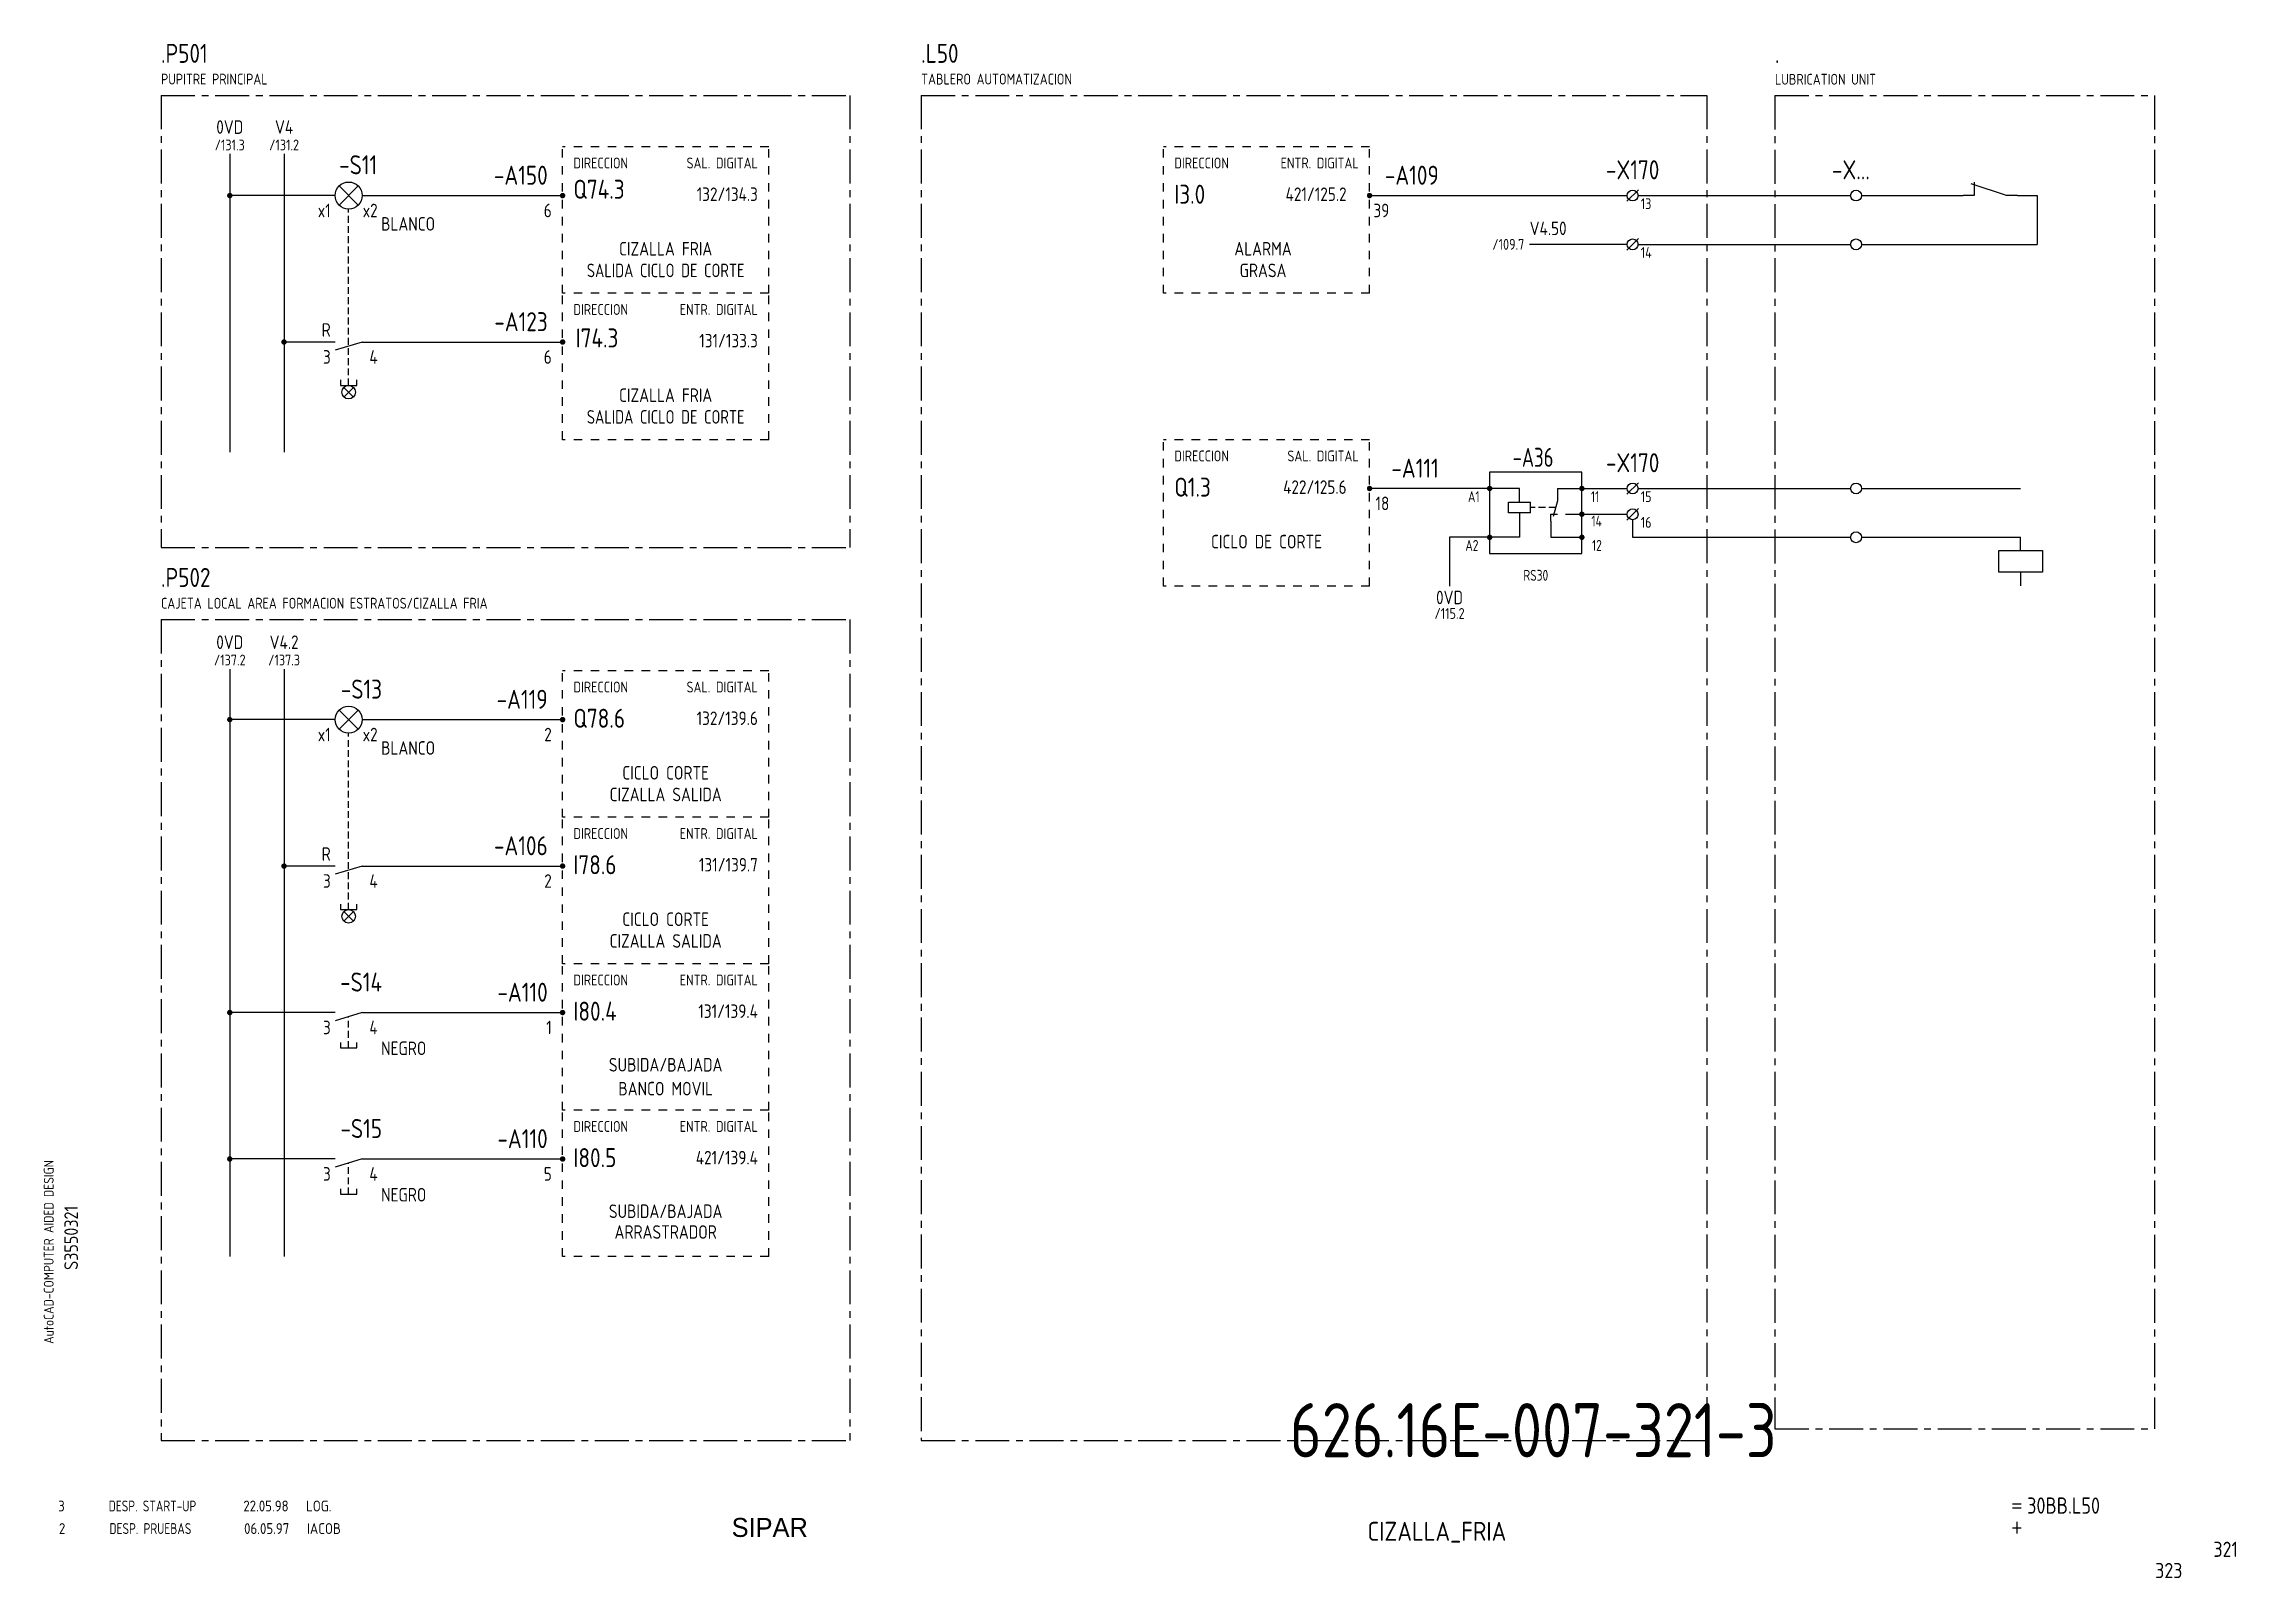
# Model space of a CAD drawing. Extents: x 10 to 414, y 6 to 288.
import ezdxf
from ezdxf.enums import TextEntityAlignment as Align

# ---------------------------------------------------------------- set-up
doc = ezdxf.new("R2010")
doc.units = 0
doc.header["$LTSCALE"] = 5
doc.header["$MEASUREMENT"] = 0
for name, pattern in [('CENTER', [2, 1.25, -0.25, 0.25, -0.25]), ('HIDDEN', [0.375, 0.25, -0.125]), ('HIDDEN1', [0.625, 0.3125, -0.3125])]:
    doc.linetypes.add(name, pattern=pattern)
doc.layers.get('0').update_dxf_attribs({"linetype": 'CONTINUOUS'})
doc.layers.add('CART', color=7, linetype='CONTINUOUS')
doc.styles.add('DIN', font='DIN.shx', dxfattribs={"width": 0.85})
doc.styles.add('N', font='ROMANS', dxfattribs={"width": 0.85, "height": 3})
doc.styles.add('SIMPLEX', font='SIMPLEX', dxfattribs={"width": 0.85})
doc.styles.add('X', font='UNIV.SHX', dxfattribs={"height": 3.5})

# ---------------------------------------------------------------- blocks, each defined once
blk = doc.blocks.new('B5-3')
at = {"linetype": 'Continuous', "const_width": 0.5}
blk.add_lwpolyline([(-0.25, 0, 1), (0.25, 0, 1)], format="xyb", close=True, dxfattribs=at)
blk = doc.blocks.new('NORMALE')
at = {"linetype": 'Continuous'}
blk.add_line((-1.06, -1.06), (1.06, 1.06), dxfattribs=at)
at = {"color": 7}
blk.add_circle((0, 0), 1, dxfattribs=at)
at = {"color": 7, "style": 'SIMPLEX', "flags": 9}
for tag, p in [('QUADRO', (-7.5, 4)), ('SEZIONE', (-7.5, 2.5)), ('NUMO', (-7.5, 1)), ('NUMM', (-7.5, -0.5)), ('NOTEM', (-7.5, -2)), ('NOTEV', (-7.5, -3.5)), ('UTENZA', (-7.5, -5)), ('RIP', (-7.5, -6.5)), ('RAGGIO', (-7.5, -8))]:
    blk.add_attdef(tag, p, '', height=1, dxfattribs=at)
at = {"color": 3, "style": 'SIMPLEX', "flags": 8}
for tag, p in [('NUMI', (1.5, 0.5)), ('MORSETTIERA', (1.5, -2.5))]:
    blk.add_attdef(tag, p, '', height=2, dxfattribs=at)
blk = doc.blocks.new('CONT2')
at = {"color": 3, "linetype": 'CENTER'}
for p, q in [((319.88, -13.03), (389.88, -13.03)), ((319.88, -13.03), (319.88, -258.84)), ((389.88, -13.03), (389.88, -258.84)), ((319.88, -258.84), (389.88, -258.84))]:
    blk.add_line(p, q, dxfattribs=at)
blk = doc.blocks.new('070203C1')
at = {"color": 0, "linetype": 'ByBlock'}
for points in [[(2.5, -2), (0, -2), (0, 0)], [(0, -10), (0, -8), (2.17, -1.5)]]:
    blk.add_lwpolyline(points, dxfattribs=at)
at = {"color": 2, "linetype": 'ByBlock', "style": 'SIMPLEX', "width": 0.85}
for tag, p in [('C1', (-1, 0)), ('C2', (-1, -12))]:
    blk.add_attdef(tag, text='', height=1.75, dxfattribs=at).set_placement(p, align=Align.RIGHT)
at = {"color": 1, "linetype": 'ByBlock', "style": 'SIMPLEX', "flags": 1}
for tag, p, height, width in [('ALIAS', (4, -4), 2.5, 0.75), ('UBIC', (4, -13), 1.5, 0.85), ('CODICE1', (4, -17), 1.5, 0.85), ('UBIC1', (4, -15), 1.5, 0.75), ('VINCOLO', (4, -21), 1.5, 0.75), ('CODICE2', (4, -19), 1.5, 0.85)]:
    blk.add_attdef(tag, p, '', height=height, dxfattribs=dict(at, width=width))
at = {"color": 1, "linetype": 'ByBlock', "style": 'SIMPLEX', "width": 0.85}
for tag, p, height in [('SIGLA', (4, -4), 2.5), ('FUNZIONE', (4, -8), 2), ('NOTE', (4, -11), 2)]:
    blk.add_attdef(tag, p, '', height=height, dxfattribs=at)
blk = doc.blocks.new('NORM')
at = {"color": 7}
blk.add_circle((1, 0), 1, dxfattribs=at)
at = {"color": 7, "style": 'SIMPLEX', "flags": 9}
for tag, p in [('QUADRO', (-6.5, 4)), ('SEZIONE', (-6.5, 2.5)), ('NUMO', (-6.5, 1)), ('NUMM', (-6.5, -0.5)), ('NOTEM', (-6.5, -2)), ('NOTEV', (-6.5, -3.5)), ('UTENZA', (-6.5, -5)), ('RIP', (-6.5, -6.5)), ('RAGGIO', (-6.5, -8))]:
    blk.add_attdef(tag, p, '', height=1, dxfattribs=at)
at = {"color": 7, "style": 'SIMPLEX', "width": 0.85, "flags": 8}
blk.add_attdef('NUMI', (2.5, 0.5), '', height=2.5, dxfattribs=at)
at = {"color": 3, "style": 'SIMPLEX', "flags": 8}
blk.add_attdef('MORSETTIERA', (2.5, -2.5), '', height=2, dxfattribs=at)
blk = doc.blocks.new('REV2')
at = {"color": 3, "style": 'DIN'}
for s, width, p in [('2', 0.9, (12.45, 13.79)), ('DESP. PRUEBAS', 0.8, (21.76, 13.79)), ('06.05.97', 0.9, (46.59, 13.79)), ('IACOB', 0.9, (58.16, 13.79))]:
    blk.add_text(s, height=2, dxfattribs=dict(at, width=width)).set_placement(p)
blk = doc.blocks.new('DESP')
at = {"color": 3, "style": 'DIN'}
for s, width, p in [('3', 0.9, (7.45, 13.02)), ('DESP. START-UP', 0.8, (16.76, 13.02)), ('22.05.98', 0.9, (41.59, 13.02)), ('LOG.', 0.9, (53.16, 13.02))]:
    blk.add_text(s, height=2, dxfattribs=dict(at, width=width)).set_placement(p)

msp = doc.modelspace()

# ---------------------------------------------------------------- linework, layer by layer
at = {"color": 3, "linetype": 'CENTER'}
for p, q in [((31.27, 279), (158.24, 279)), ((31.27, 279), (31.27, 195.63)), ((158.24, 279), (158.24, 195.63)), ((171.42, 279), (171.42, 31)), ((171.42, 279), (316.27, 279)), ((316.27, 279), (316.27, 31)), ((31.27, 195.63), (158.24, 195.63)), ((31.27, 182.38), (158.24, 182.38)), ((31.27, 182.38), (31.27, 31)), ((158.24, 182.38), (158.24, 31)), ((31.27, 31), (158.24, 31)), ((171.42, 31), (316.27, 31))]:
    msp.add_line(p, q, dxfattribs=at)
at = {"linetype": 'Continuous'}
for p, q in [((43.95, 268.22), (43.95, 213.21)), ((53.95, 268.22), (53.95, 213.21)), ((67.63, 258.76), (64.1, 262.3)), ((64.1, 258.76), (67.63, 262.3)), ((377.18, 260.53), (377.18, 251.53)), ((301.59, 251.53), (283.59, 251.53)), ((64.98, 223.39), (66.75, 225.16)), ((66.75, 223.39), (64.98, 225.16)), ((276.23, 206.53), (254.09, 206.53)), ((281.73, 204.03), (281.73, 206.53)), ((279.73, 204.03), (283.73, 204.03)), ((279.73, 202.03), (279.73, 204.03)), ((283.73, 202.03), (283.73, 204.03)), ((283.73, 202.03), (279.73, 202.03)), ((281.73, 202.03), (281.73, 200.53)), ((290.23, 201.78), (292.73, 201.78)), ((302.59, 200.78), (302.59, 197.53)), ((276.23, 197.53), (268.84, 197.53)), ((268.84, 197.53), (268.84, 188.54)), ((370.13, 195.11), (378.13, 195.11)), ((370.13, 191.11), (370.13, 195.11)), ((374.13, 195.11), (374.13, 197.56)), ((378.13, 195.11), (378.13, 191.11)), ((378.13, 191.11), (370.13, 191.11)), ((374.13, 191.11), (374.13, 188.56)), ((43.95, 173.25), (43.95, 64.92)), ((53.95, 173.25), (53.95, 64.92)), ((67.63, 162.15), (64.1, 165.68)), ((64.1, 162.15), (67.63, 165.68)), ((66.75, 126.78), (64.98, 128.54)), ((64.98, 126.78), (66.75, 128.54))]:
    msp.add_line(p, q, dxfattribs=at)
at = {"linetype": 'HIDDEN1'}
for p, q in [((105.31, 242.53), (105.31, 269.53)), ((143.31, 269.53), (105.31, 269.53)), ((143.31, 242.53), (143.31, 269.53)), ((254.09, 269.53), (216.09, 269.53)), ((216.09, 242.53), (216.09, 269.53)), ((254.09, 242.53), (254.09, 269.53)), ((105.31, 215.53), (105.31, 242.53)), ((143.31, 242.53), (105.31, 242.53)), ((143.31, 215.53), (143.31, 242.53)), ((254.09, 242.53), (216.09, 242.53)), ((143.31, 215.53), (105.31, 215.53)), ((254.09, 215.53), (216.09, 215.53)), ((216.09, 188.53), (216.09, 215.53)), ((254.09, 188.53), (254.09, 215.53)), ((254.09, 188.53), (216.09, 188.53)), ((105.31, 145.92), (105.31, 172.92)), ((143.31, 172.92), (105.31, 172.92)), ((143.31, 145.92), (143.31, 172.92)), ((143.31, 145.92), (105.31, 145.92)), ((105.31, 118.92), (105.31, 145.92)), ((143.31, 118.92), (143.31, 145.92)), ((143.31, 118.92), (105.31, 118.92)), ((105.31, 91.92), (105.31, 118.92)), ((143.31, 91.92), (143.31, 118.92)), ((143.31, 91.92), (105.31, 91.92)), ((105.31, 64.92), (105.31, 91.92)), ((143.31, 64.92), (143.31, 91.92)), ((143.31, 64.92), (105.31, 64.92))]:
    msp.add_line(p, q, dxfattribs=at)
for p, q in [((63.36, 260.53), (43.95, 260.53)), ((68.36, 260.53), (73.36, 260.53)), ((73.36, 260.53), (105.31, 260.53)), ((254.09, 260.53), (301.59, 260.53)), ((303.59, 260.53), (342.78, 260.53)), ((344.78, 260.53), (363.53, 260.53)), ((373.53, 260.53), (377.18, 260.53)), ((303.59, 251.53), (342.78, 251.53)), ((344.78, 251.53), (377.18, 251.53)), ((63.36, 233.53), (53.95, 233.53)), ((68.36, 233.53), (63.36, 232.03)), ((68.36, 233.53), (73.36, 233.53)), ((73.36, 233.53), (105.31, 233.53)), ((64.36, 226.53), (64.36, 225.53)), ((67.36, 225.53), (67.36, 226.53)), ((64.36, 225.53), (67.36, 225.53)), ((281.73, 206.53), (276.23, 206.53)), ((288.73, 206.53), (293.23, 206.53)), ((288.73, 206.53), (288.73, 204.28)), ((293.23, 206.53), (301.59, 206.53)), ((303.59, 206.53), (342.78, 206.53)), ((344.78, 206.53), (374.13, 206.53)), ((288.73, 204.28), (287.95, 201.38)), ((281.73, 200.53), (281.73, 197.53)), ((287.48, 201.78), (288.73, 201.78)), ((287.48, 200.53), (287.48, 201.78)), ((287.48, 200.53), (287.48, 197.53)), ((293.23, 201.78), (301.59, 201.78)), ((281.73, 197.53), (276.23, 197.53)), ((287.48, 197.53), (293.23, 197.53)), ((302.59, 197.53), (342.78, 197.53)), ((344.78, 197.53), (374.13, 197.53)), ((63.36, 163.92), (43.95, 163.92)), ((68.36, 163.92), (73.36, 163.92)), ((73.36, 163.92), (105.31, 163.92)), ((63.36, 136.92), (53.95, 136.92)), ((68.36, 136.92), (63.36, 135.42)), ((68.36, 136.92), (73.36, 136.92)), ((73.36, 136.92), (105.31, 136.92)), ((64.36, 129.92), (64.36, 128.92)), ((67.36, 128.92), (67.36, 129.92)), ((64.36, 128.92), (67.36, 128.92)), ((63.36, 109.92), (43.95, 109.92)), ((68.36, 109.92), (63.36, 108.42)), ((68.36, 109.92), (73.36, 109.92)), ((73.36, 109.92), (105.31, 109.92)), ((64.36, 104.42), (64.36, 103.42)), ((64.36, 103.42), (67.36, 103.42)), ((67.36, 103.42), (67.36, 104.42)), ((63.36, 82.92), (43.95, 82.92)), ((68.36, 82.92), (63.36, 81.42)), ((68.36, 82.92), (73.36, 82.92)), ((73.36, 82.92), (105.31, 82.92)), ((64.36, 77.42), (64.36, 76.42)), ((67.36, 76.42), (67.36, 77.42)), ((64.36, 76.42), (67.36, 76.42))]:
    msp.add_line(p, q)
at = {"linetype": 'HIDDEN'}
for p, q in [((65.86, 225.53), (65.86, 258.03)), ((288.39, 203.03), (283.73, 203.03)), ((65.86, 128.91), (65.86, 161.42)), ((65.86, 103.41), (65.86, 109.17)), ((65.86, 76.41), (65.86, 82.17))]:
    msp.add_line(p, q, dxfattribs=at)
at = {"color": 3}
for p, q in [((276.23, 209.53), (276.23, 194.53)), ((293.23, 209.53), (276.23, 209.53)), ((293.23, 194.53), (293.23, 209.53)), ((276.23, 194.53), (293.23, 194.53))]:
    msp.add_line(p, q, dxfattribs=at)
at = {"linetype": 'Continuous', "const_width": 0.5}
for points in [[(276.48, 206.53, -1), (275.98, 206.53, -1)], [(293.48, 206.53, -1), (292.98, 206.53, -1)], [(293.48, 201.78, -1), (292.98, 201.78, -1)], [(276.48, 197.53, -1), (275.98, 197.53, -1)], [(293.48, 197.53, -1), (292.98, 197.53, -1)]]:
    msp.add_lwpolyline(points, format="xyb", close=True, dxfattribs=at)
for centre in [(65.86, 260.53), (65.86, 163.92)]:
    msp.add_circle(centre, 2.5)
at = {"linetype": 'Continuous'}
for centre in [(65.86, 224.28), (65.86, 127.66)]:
    msp.add_circle(centre, 1.25, dxfattribs=at)

# ---------------------------------------------------------------- block references
for name, p in [('CONT2', (8.95, 292)), ('NORM', (342.78, 260.53)), ('NORM', (342.78, 251.53)), ('NORM', (342.78, 206.53)), ('NORM', (342.78, 197.53)), ('DESP', (4.86, 4.93)), ('REV2', (0, 0))]:
    msp.add_blockref(name, p, dxfattribs=at)
at = {"linetype": 'Continuous', "rotation": 90}
msp.add_blockref('070203C1', (363.53, 260.53), dxfattribs=at)
for p in [(43.95, 260.53), (105.31, 260.53), (53.95, 233.53), (105.31, 233.53), (43.95, 163.92), (105.31, 163.92), (53.95, 136.92), (105.31, 136.92), (43.95, 109.92), (105.31, 109.92), (43.95, 82.92), (105.31, 82.92)]:
    msp.add_blockref('B5-3', p)
at = {"xscale": -1}
for p in [(254.09, 260.53), (254.09, 206.53)]:
    msp.add_blockref('B5-3', p, dxfattribs=at)
at = {"linetype": 'Continuous'}
ref = msp.add_blockref('NORMALE', (302.59, 260.53), dxfattribs=at)
ref.add_attrib('MORSETTIERA', '13', (304.09, 258.03), dxfattribs={"color": 7, "height": 2, "style": 'DIN', "width": 0.85, "flags": 8})
ref = msp.add_blockref('NORMALE', (302.59, 251.53), dxfattribs=at)
ref.add_attrib('MORSETTIERA', '14', (304.09, 249.03), dxfattribs={"color": 7, "height": 2, "style": 'DIN', "width": 0.85, "flags": 8})
ref = msp.add_blockref('NORMALE', (302.59, 206.53), dxfattribs=at)
ref.add_attrib('MORSETTIERA', '15', (304.09, 204.03), dxfattribs={"color": 7, "height": 2, "style": 'DIN', "width": 0.85, "flags": 8})
ref = msp.add_blockref('NORMALE', (302.59, 201.78), dxfattribs=at)
ref.add_attrib('MORSETTIERA', '16', (304.09, 199.28), dxfattribs={"color": 7, "height": 2, "style": 'DIN', "width": 0.85, "flags": 8})

# ---------------------------------------------------------------- texts
at = {"color": 3, "style": 'DIN', "width": 0.85}
for s, p in [('.P501', (31.27, 285)), ('.L50', (171.42, 285)), ('.', (328.83, 284.97)), ('Q74.3', (107.31, 259.95)), ('I3.0', (218.09, 259.03)), ('I74.3', (107.72, 232.54)), ('Q1.3', (218.09, 205.03)), ('.P502', (31.27, 188.38)), ('Q78.6', (107.31, 162.42)), ('I78.6', (107.31, 135.42)), ('I80.4', (107.31, 108.42)), ('I80.5', (107.31, 81.42))]:
    msp.add_text(s, height=3.5, dxfattribs=at).set_placement(p)
at = {"style": 'DIN', "width": 0.85}
for s, height, p in [('PUPITRE PRINCIPAL', 2, (31.27, 281)), ('TABLERO AUTOMATIZACION', 2, (171.42, 281)), ('LUBRICATION UNIT', 2, (328.83, 280.97)), ('BLANCO', 2.5, (71.85, 254.06)), ('CAJETA LOCAL AREA FORMACION ESTRATOS/CIZALLA FRIA', 2, (31.27, 184.38)), ('BLANCO', 2.5, (71.85, 157.44)), ('NEGRO', 2.5, (71.85, 102.08)), ('NEGRO', 2.5, (71.85, 75.08))]:
    msp.add_text(s, height=height, dxfattribs=at).set_placement(p)
at = {"style": 'DIN'}
for s, height, width, p in [('/131.3', 2, 0.85, (43.94, 268.86)), ('0VD', 2.5, 0.85, (43.94, 271.91)), ('/131.2', 2, 0.85, (53.96, 268.86)), ('V4', 2.5, 0.85, (53.96, 271.91)), ('V4.50', 2.5, 0.85, (287.01, 253.24)), ('CIZALLA FRIA', 2.5, 0.85, (124.31, 249.48)), ('ALARMA ', 2.5, 0.85, (235.09, 249.48)), ('/109.7', 2, 0.85, (279.67, 250.55)), ('SALIDA CICLO DE CORTE', 2.5, 0.8, (124.31, 245.48)), ('GRASA ', 2.5, 0.85, (235.09, 245.48)), ('CIZALLA FRIA', 2.5, 0.85, (124.31, 222.48)), ('SALIDA CICLO DE CORTE', 2.5, 0.8, (124.31, 218.48)), ('CICLO DE CORTE', 2.5, 0.85, (235.09, 195.48)), ('RS30', 2, 0.8, (284.73, 189.53)), ('0VD', 2.5, 0.85, (268.83, 185.19)), ('/115.2', 2, 0.85, (268.83, 182.49)), ('0VD', 2.5, 0.85, (43.94, 176.94)), ('V4.2', 2.5, 0.85, (53.96, 176.94)), ('/137.2', 2, 0.85, (43.94, 173.9)), ('/137.3', 2, 0.85, (53.96, 173.9)), ('CICLO CORTE', 2.5, 0.85, (124.31, 152.87)), ('CIZALLA SALIDA', 2.5, 0.85, (124.31, 148.87)), ('CICLO CORTE', 2.5, 0.85, (124.31, 125.87)), ('CIZALLA SALIDA', 2.5, 0.85, (124.31, 121.87)), ('SUBIDA/BAJADA', 2.5, 0.85, (124.31, 99.04)), ('BANCO MOVIL', 2.5, 0.85, (124.31, 94.64)), ('SUBIDA/BAJADA', 2.5, 0.85, (124.31, 72.04)), ('ARRASTRADOR', 2.5, 0.85, (124.31, 68.21))]:
    msp.add_text(s, height=height, dxfattribs=dict(at, width=width)).set_placement(p, align=Align.CENTER)
at = {"color": 3, "style": 'DIN', "width": 0.85}
for s, p in [('-S11', (71.13, 264.45)), ('-A150', (102.56, 262.53)), ('-A109', (266.85, 262.53)), ('-A123', (102.56, 235.53)), ('-A111', (266.85, 208.53)), ('-S13', (72.02, 167.79)), ('-A119', (102.56, 165.92)), ('-A106', (102.56, 138.92)), ('-S14', (72.02, 113.79)), ('-A110', (102.56, 111.92)), ('-S15', (72.02, 86.79)), ('-A110', (102.56, 84.92))]:
    msp.add_text(s, height=3.5, dxfattribs=at).set_placement(p, align=Align.RIGHT)
at = {"color": 1, "style": 'DIN'}
for s, width, p in [('DIRECCION', 0.85, (107.31, 265.53)), ('DIRECCION', 0.85, (218.09, 265.53)), ('DIRECCION', 0.85, (107.31, 238.53)), ('DIRECCION', 0.85, (218.09, 211.53)), ('A1', 0.8, (272.23, 204.03)), ('A2', 0.8, (271.75, 195.03)), ('DIRECCION', 0.85, (107.31, 168.92)), ('DIRECCION', 0.85, (107.31, 141.92)), ('DIRECCION', 0.85, (107.31, 114.92)), ('DIRECCION', 0.85, (107.31, 87.92))]:
    msp.add_text(s, height=2, dxfattribs=dict(at, width=width)).set_placement(p)
at = {"color": 1, "linetype": 'Continuous', "style": 'DIN', "width": 0.85}
for p in [(141.31, 265.53), (141.31, 168.92)]:
    msp.add_text('SAL. DIGITAL', height=2, dxfattribs=at).set_placement(p, align=Align.RIGHT)
at = {"color": 1, "style": 'DIN'}
for s, width, p in [('ENTR. DIGITAL', 0.85, (252.09, 265.53)), ('ENTR. DIGITAL', 0.85, (141.31, 238.53)), ('SAL. DIGITAL', 0.85, (252.09, 211.53)), ('11', 0.8, (296.43, 204.03)), ('14', 0.8, (296.91, 199.53)), ('12', 0.8, (296.91, 195.03)), ('ENTR. DIGITAL', 0.85, (141.31, 141.92)), ('ENTR. DIGITAL', 0.85, (141.31, 114.92)), ('ENTR. DIGITAL', 0.85, (141.31, 87.92))]:
    msp.add_text(s, height=2, dxfattribs=dict(at, width=width)).set_placement(p, align=Align.RIGHT)
at = {"color": 3, "style": 'DIN'}
for s, width, p in [('-X170', 0.85, (302.59, 263.53)), ('-X...', 0.85, (342.83, 263.53)), ('-A36', 0.75, (284.23, 210.53)), ('-X170', 0.85, (302.59, 209.53))]:
    msp.add_text(s, height=3.5, dxfattribs=dict(at, width=width)).set_placement(p, align=Align.CENTER)
at = {"style": 'DIN', "width": 0.85}
for s, p in [('x1', (62.56, 256.53)), ('x2', (71.21, 256.53)), ('6', (103.31, 256.53)), ('132/134.3', (141.31, 259.53)), ('421/125.2', (249.85, 259.53)), ('39', (257.73, 256.53)), ('R', (62.56, 234.51)), ('131/133.3', (141.31, 232.53)), ('3', (62.56, 229.53)), ('4', (71.21, 229.53)), ('6', (103.31, 229.53)), ('422/125.6', (249.85, 205.53)), ('18', (257.73, 202.53)), ('x1', (62.56, 159.92)), ('x2', (71.21, 159.92)), ('2', (103.31, 159.92)), ('132/139.6', (141.31, 162.92)), ('R', (62.56, 137.9)), ('131/139.7', (141.31, 135.92)), ('3', (62.56, 132.92)), ('4', (71.21, 132.92)), ('2', (103.31, 132.92)), ('131/139.4', (141.31, 108.92)), ('3', (62.56, 105.92)), ('4', (71.21, 105.92)), ('1', (103.31, 105.92)), ('3', (62.56, 78.92)), ('4', (71.21, 78.92)), ('5', (103.31, 78.92)), ('421/139.4', (141.31, 81.92))]:
    msp.add_text(s, height=2.5, dxfattribs=at).set_placement(p, align=Align.RIGHT)
at = {"color": 2, "insert": (239.39, 37.92), "char_height": 10, "width": 111.0411, "attachment_point": 1, "style": 'DIN'}
msp.add_mtext('626.16E-007-321-3', dxfattribs=at)
at = {"layer": 'CART', "color": 1, "style": 'DIN', "width": 0.9}
msp.add_text('AutoCAD-COMPUTER AIDED DESIGN', height=1.8, rotation=90, dxfattribs=at).set_placement((11.47, 48.84))
at = {"layer": 'CART', "color": 3, "style": 'N', "width": 0.85}
for s, p in [('=', (372.24, 17.91)), ('+', (372.24, 13.87))]:
    msp.add_text(s, height=2.5, dxfattribs=at).set_placement(p)
at = {"layer": 'CART', "color": 3, "style": 'DIN', "width": 0.9, "flags": 1}
msp.add_attdef('S3550321', text='', height=2.5, rotation=90, dxfattribs=at).set_placement((15.95, 68.38), align=Align.CENTER)
at = {"layer": 'CART', "color": 3, "style": 'DIN', "width": 0.85}
msp.add_attdef('30BB.L50', text='', height=3, dxfattribs=at).set_placement((375.33, 16.63), align=Align.BOTTOM_LEFT)
at = {"layer": 'CART', "color": 6, "style": 'X', "flags": 1}
msp.add_attdef('SIPAR', text='', height=3.5, dxfattribs=at).set_placement((143.5, 15), align=Align.MIDDLE)
at = {"layer": 'CART', "color": 2, "style": 'DIN', "width": 0.9, "flags": 1}
msp.add_attdef('CIZALLA_FRIA', text='', height=3.5, dxfattribs=at).set_placement((266.5, 14.12), align=Align.MIDDLE)
msp.add_attdef('321', text='', height=2.8, dxfattribs=at).set_placement((414.2, 9.56), align=Align.RIGHT)
at = {"layer": 'CART', "color": 7, "style": 'DIN', "width": 0.9, "flags": 1}
msp.add_attdef('323', (398.93, 5.65), '', height=2.8, dxfattribs=at)

doc.saveas('drawing.dxf')
